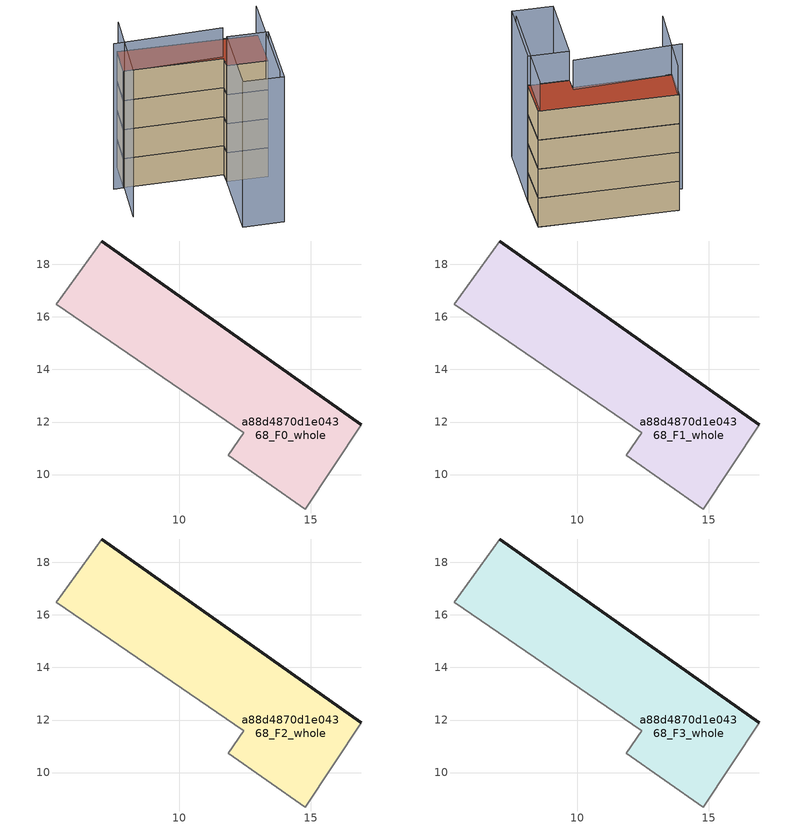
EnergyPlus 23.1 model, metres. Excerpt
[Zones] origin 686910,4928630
a88d4870d1e04368_F0_whole
 floor ground (EU_floor_Construction): 14.8,8.69 16.93,11.89 7.05,18.89 5.32,16.48 12.45,11.59 11.87,10.74 z0
 wall outside (EU_wall_Construction): 7.05,18.89 16.93,11.89 z0:3
 wall adiabatic (EU_wall_Construction): 16.93,11.89 14.8,8.69 11.87,10.74 12.45,11.59 5.32,16.48 7.05,18.89 z0:3
a88d4870d1e04368_F1_whole
 floor to a88d4870d1e04368_F0_whole (EU_floor_Construction): 14.8,8.69 16.93,11.89 7.05,18.89 5.32,16.48 12.45,11.59 11.87,10.74 z3
 wall outside (EU_wall_Construction): 7.05,18.89 16.93,11.89 z3:6
 wall adiabatic (EU_wall_Construction): 16.93,11.89 14.8,8.69 11.87,10.74 12.45,11.59 5.32,16.48 7.05,18.89 z3:6
a88d4870d1e04368_F2_whole
 floor to a88d4870d1e04368_F1_whole (EU_floor_Construction): 14.8,8.69 16.93,11.89 7.05,18.89 5.32,16.48 12.45,11.59 11.87,10.74 z6
 wall outside (EU_wall_Construction): 7.05,18.89 16.93,11.89 z6:9
 wall adiabatic (EU_wall_Construction): 16.93,11.89 14.8,8.69 11.87,10.74 12.45,11.59 5.32,16.48 7.05,18.89 z6:9
a88d4870d1e04368_F3_whole
 floor to a88d4870d1e04368_F2_whole (EU_floor_Construction): 14.8,8.69 16.93,11.89 7.05,18.89 5.32,16.48 12.45,11.59 11.87,10.74 z9
 wall outside (EU_wall_Construction): 7.05,18.89 16.93,11.89 z9:12
 wall adiabatic (EU_wall_Construction): 16.93,11.89 14.8,8.69 11.87,10.74 12.45,11.59 5.32,16.48 7.05,18.89 z9:12
 roof outside (EU_roof_Construction): 16.93,11.89 14.8,8.69 11.87,10.74 12.45,11.59 5.32,16.48 7.05,18.89 z12
shading: 4.6,16.93 12.63,11.87 / 11.27,4.04 16.82,11.96 / 7.16,18.8 2.83,13.01 / 11.87,10.74 14.8,8.69 / 14.8,8.69 10.97,3.22 / 10.97,3.22 8.04,5.27 / 8.04,5.27 11.87,10.74 z0:15
[Building]
EU S2 Campaign: North Axis=0; Terrain=City; Solar Distribution=FullExterior
[Site:Location]
Bologna: Latitude=44.5; Longitude=11.25; Time Zone=1; Elevation=37
[SizingPeriod:WeatherFileDays]
AnnualSizingPeriod: Begin Month=1; Begin Day of Month=1; End Month=12; End Day of Month=31; Day of Week for Start Day=Monday; Use Weather File Daylight Saving Period=No; Use Weather File Rain and Snow Indicators=No
[MATERIAL]
EU_InternalMass_Material: Roughness=MediumRough; Thickness=0.1; Conductivity=1; Density=1800; Specific Heat=900; Thermal Absorptance=0.9; Solar Absorptance=0.7; Visible Absorptance=0.7
[MATERIAL:NOMASS] Roughness=MediumRough; Thermal Absorptance=0.9; Solar Absorptance=0.7; Visible Absorptance=0.7
Name | Thermal Resistance
EU_wall_NoMass | 0.781309
EU_roof_NoMass | 0.418499
EU_floor_NoMass | 0.563442
[CONSTRUCTION]
EU_wall_Construction: EU_wall_NoMass
EU_roof_Construction: EU_roof_NoMass
EU_floor_Construction: EU_floor_NoMass
EU_InternalMass_Construction: EU_InternalMass_Material
[ZONE] Type=1; Multiplier=1; Ceiling Height=autocalculate; Floor Area=autocalculate; Part of Total Floor Area=Yes
Name | Volume
a88d4870d1e04368_F0_whole | 116.014
a88d4870d1e04368_F1_whole; a88d4870d1e04368_F2_whole; a88d4870d1e04368_F3_whole | 116.016
[INTERNALMASS] Construction=EU_InternalMass_Construction; Surface Area=38.6718
Name | Zone or ZoneList
a88d4870d1e04368_F0_whole_EU_InternalMass | a88d4870d1e04368_F0_whole
a88d4870d1e04368_F1_whole_EU_InternalMass | a88d4870d1e04368_F1_whole
a88d4870d1e04368_F2_whole_EU_InternalMass | a88d4870d1e04368_F2_whole
a88d4870d1e04368_F3_whole_EU_InternalMass | a88d4870d1e04368_F3_whole
[OTHEREQUIPMENT] Fuel Type=Electricity; Design Level Calculation Method=Watts/Area; Power per Zone Floor Area=1; Fraction Latent=0; Fraction Radiant=0; Fraction Lost=0; Carbon Dioxide Generation Rate=0; EndUse Subcategory=EU_Step8_InternalGains
Name | Zone or ZoneList or Space or SpaceList | Schedule
EU_Step8_InternalGain_a88d4870d1e04368_F0_whole_f000 | a88d4870d1e04368_F0_whole | EU_Step8_GainSchedule_a88d4870d1e04368_F0_whole_f000
EU_Step8_InternalGain_a88d4870d1e04368_F1_whole_f000 | a88d4870d1e04368_F1_whole | EU_Step8_GainSchedule_a88d4870d1e04368_F1_whole_f000
EU_Step8_InternalGain_a88d4870d1e04368_F2_whole_f000 | a88d4870d1e04368_F2_whole | EU_Step8_GainSchedule_a88d4870d1e04368_F2_whole_f000
EU_Step8_InternalGain_a88d4870d1e04368_F3_whole_f000 | a88d4870d1e04368_F3_whole | EU_Step8_GainSchedule_a88d4870d1e04368_F3_whole_f000
[ZONEVENTILATION:DESIGNFLOWRATE] Schedule=EU_AlwaysOn; Design Flow Rate Calculation Method=AirChanges/Hour; Air Changes per Hour=0.692607; Ventilation Type=Natural; Fan Pressure Rise=0; Fan Total Efficiency=1; Constant Term Coefficient=1; Temperature Term Coefficient=0; Velocity Term Coefficient=0; Velocity Squared Term Coefficient=0; Minimum Indoor Temperature=-100; Maximum Indoor Temperature=100; Delta Temperature=-100; Minimum Outdoor Temperature=-100; Maximum Outdoor Temperature=100; Maximum Wind Speed=40
Name | Zone or ZoneList or Space or SpaceList
EU_ConstantAir_a88d4870d1e04368_F0_whole | a88d4870d1e04368_F0_whole
EU_ConstantAir_a88d4870d1e04368_F1_whole | a88d4870d1e04368_F1_whole
EU_ConstantAir_a88d4870d1e04368_F2_whole | a88d4870d1e04368_F2_whole
EU_ConstantAir_a88d4870d1e04368_F3_whole | a88d4870d1e04368_F3_whole
[HVACTEMPLATE:THERMOSTAT] Constant Heating Setpoint=20; Constant Cooling Setpoint=50
EU_HeatOnly_a88d4870d1e04368_F0_whole; EU_HeatOnly_a88d4870d1e04368_F1_whole; EU_HeatOnly_a88d4870d1e04368_F2_whole; EU_HeatOnly_a88d4870d1e04368_F3_whole
[HVACTEMPLATE:ZONE:IDEALLOADSAIRSYSTEM] System Availability Schedule=EU_AlwaysOn; Maximum Heating Supply Air Temperature=50; Minimum Cooling Supply Air Temperature=13; Maximum Heating Supply Air Humidity Ratio=0.0156; Minimum Cooling Supply Air Humidity Ratio=0.0077; Heating Limit=NoLimit; Cooling Limit=NoLimit; Heating Availability Schedule=EU_AlwaysOn; Cooling Availability Schedule=EU_CoolingOff; Dehumidification Control Type=ConstantSensibleHeatRatio; Cooling Sensible Heat Ratio=0.7; Dehumidification Setpoint=60; Humidification Control Type=None; Humidification Setpoint=30; Outdoor Air Method=None; Outdoor Air Flow Rate per Person=0.00944; Outdoor Air Flow Rate per Zone Floor Area=0; Outdoor Air Flow Rate per Zone=0; Demand Controlled Ventilation Type=None; Outdoor Air Economizer Type=NoEconomizer; Heat Recovery Type=None; Sensible Heat Recovery Effectiveness=0.7; Latent Heat Recovery Effectiveness=0.65
Name | Template Thermostat
a88d4870d1e04368_F0_whole | EU_HeatOnly_a88d4870d1e04368_F0_whole
a88d4870d1e04368_F1_whole | EU_HeatOnly_a88d4870d1e04368_F1_whole
a88d4870d1e04368_F2_whole | EU_HeatOnly_a88d4870d1e04368_F2_whole
a88d4870d1e04368_F3_whole | EU_HeatOnly_a88d4870d1e04368_F3_whole
[SIZING:ZONE] Zone Cooling Design Supply Air Temperature Input Method=SupplyAirTemperature; Zone Cooling Design Supply Air Temperature=13; Zone Heating Design Supply Air Temperature Input Method=SupplyAirTemperature; Zone Heating Design Supply Air Temperature=50; Zone Cooling Design Supply Air Humidity Ratio=0.008; Zone Heating Design Supply Air Humidity Ratio=0.008; Cooling Design Air Flow Method=DesignDay; Cooling Design Air Flow Rate=0; Cooling Minimum Air Flow per Zone Floor Area=0.000762; Cooling Minimum Air Flow=0; Cooling Minimum Air Flow Fraction=0.2; Heating Design Air Flow Method=DesignDay; Heating Design Air Flow Rate=0; Heating Maximum Air Flow per Zone Floor Area=0.002032; Heating Maximum Air Flow=0.141576; Heating Maximum Air Flow Fraction=0.3; Account for Dedicated Outdoor Air System=No; Dedicated Outdoor Air System Control Strategy=NeutralSupplyAir; Dedicated Outdoor Air Low Setpoint Temperature for Design=autosize; Dedicated Outdoor Air High Setpoint Temperature for Design=autosize; Zone Load Sizing Method=Sensible Load Only No Latent Load; Zone Latent Cooling Design Supply Air Humidity Ratio Input Method=HumidityRatioDifference; Zone Cooling Design Supply Air Humidity Ratio Difference=0.005; Zone Latent Heating Design Supply Air Humidity Ratio Input Method=HumidityRatioDifference; Zone Humidification Design Supply Air Humidity Ratio Difference=0.005
a88d4870d1e04368_F0_whole; a88d4870d1e04368_F1_whole; a88d4870d1e04368_F2_whole; a88d4870d1e04368_F3_whole
[SCHEDULE:CONSTANT]
Name | Hourly Value
EU_AlwaysOn | 1
EU_CoolingOff | 0
[SCHEDULE:FILE] Column Number=1; Rows to Skip at Top=0; Number of Hours of Data=8760; Column Separator=Comma; Interpolate to Timestep=No; Minutes per Item=60; Adjust Schedule for Daylight Savings=Yes
Name | File
EU_Step8_GainSchedule_a88d4870d1e04368_F0_whole_f000 | ../../schedules/a88d4870d1e04368/a88d4870d1e04368_F0_whole_f000_gain.csv
EU_Step8_GainSchedule_a88d4870d1e04368_F1_whole_f000 | ../../schedules/a88d4870d1e04368/a88d4870d1e04368_F1_whole_f000_gain.csv
EU_Step8_GainSchedule_a88d4870d1e04368_F2_whole_f000 | ../../schedules/a88d4870d1e04368/a88d4870d1e04368_F2_whole_f000_gain.csv
EU_Step8_GainSchedule_a88d4870d1e04368_F3_whole_f000 | ../../schedules/a88d4870d1e04368/a88d4870d1e04368_F3_whole_f000_gain.csv
